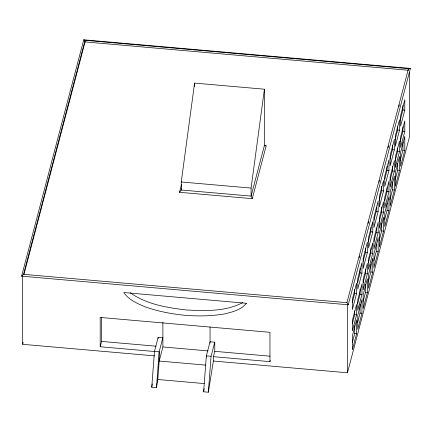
<?xml version="1.0" encoding="UTF-8"?>
<svg xmlns="http://www.w3.org/2000/svg" width="432" height="432" viewBox="0 0 432 432"><rect width="100%" height="100%" fill="white"/><g stroke="black" fill="none" stroke-linecap="round" stroke-linejoin="round"><path stroke-width="0.65" d="M151.751 387.25L154.472 351.308L158.171 337.225L162.891 337.64L159.187 351.718L156.47 387.661L151.751 387.25L152.285 383.929M156.47 387.661L157.783 379.496L159.187 361.039L159.187 351.718L154.472 351.308M203.634 391.797L206.35 355.855L210.055 341.771L214.769 342.187L214.769 351.34L213.37 356.675L213.37 361.028L208.348 392.207L203.634 391.797L204.142 388.654M208.348 392.207L211.07 356.265L214.769 342.187M179.523 192.294L181.256 189.999L181.256 181.969L194.578 83.09L264.416 89.208L264.416 145.427L251.089 196.117L252.266 198.666L179.523 192.294L181.58 184.469M181.597 188.698L181.256 189.999L251.089 196.117L251.089 188.087L264.416 89.208M21.6 276.167L83.743 39.793L410.4 68.418L348.257 304.792L21.6 276.167L23.544 274.325L85.066 40.316L408.456 68.65L410.4 68.418M23.884 274.628L85.066 41.92L85.066 40.316L83.743 39.793M154.759 355.892L22.685 344.315L23.193 342.387M154.775 351.54L100.192 346.756L101.596 341.426L101.596 317.439M162.891 322.186L162.891 346.955L159.187 361.039L205.686 365.11M252.266 198.666L266.15 145.865L264.416 145.427M213.37 356.675L269.962 361.633L270.275 360.45M348.257 304.792L346.934 302.665L408.456 68.65L408.456 70.259L85.066 41.92M359.105 257.99L359.618 256.036M368.183 223.441L368.701 221.486M378.983 182.374L379.496 180.419M388.066 147.83L388.579 145.87M398.86 106.763L399.373 104.809M347.317 304.711L347.458 304.177L347.458 372.778L213.37 361.028M352.328 302.395L354.683 293.436L354.683 289.521M357.556 282.501L360.083 272.9L360.083 268.331M363.123 261.328L365.477 252.364L365.477 248.449M368.356 241.434L370.877 231.833L370.877 227.264M373.923 220.255L376.277 211.297L376.277 207.382M379.15 200.362L381.677 190.76L381.677 186.192M384.718 179.188L387.072 170.23L387.072 166.315M389.95 159.295L392.472 149.693L392.472 145.125M395.123 139.612L397.645 130.01L397.645 126.749M400.226 120.204L402.921 109.955L402.921 105.386M356.567 293.603L352.361 309.604L352.361 299.16L356.567 283.16L356.567 293.603L354.683 293.436M361.967 273.067L357.761 289.067L357.761 278.629L361.967 262.624L361.967 273.067L360.083 272.9M367.367 252.531L363.161 268.531L363.161 258.093L367.367 242.093L367.367 252.531L365.477 252.364M372.767 231.995L368.561 248L368.561 237.557L372.767 221.557L372.767 231.995L370.877 231.833M378.162 211.464L373.955 227.464L373.955 217.021L378.162 201.02L378.162 211.464L376.277 211.297M383.562 190.928L379.355 206.928L379.355 196.49L383.562 180.484L383.562 190.928L381.677 190.76M388.962 170.392L384.755 186.392L384.755 175.954L388.962 159.953L388.962 170.392L387.072 170.23M394.357 149.855L390.15 165.861L390.15 155.417L394.357 139.417L394.357 149.855L392.472 149.693M399.535 130.178L395.329 146.178L395.329 135.734L399.535 119.734L399.535 130.178L397.645 130.01M404.8 110.133L400.594 126.139L400.594 115.695L404.8 99.695L404.8 110.133L402.916 109.971M352.328 323.676L354.683 314.717L354.683 310.802M357.556 303.782L360.083 294.181L360.083 288.965M363.123 282.609L365.477 273.65L365.477 269.082M368.356 262.715L370.877 253.114L370.877 247.892M373.923 241.542L376.277 232.578L376.277 228.01M379.15 221.643L381.677 212.042L381.677 206.825M384.718 200.47L387.072 191.511L387.072 187.596M389.95 180.576L392.472 170.975L392.472 166.406M395.123 160.893L397.645 151.292L397.645 148.03M400.226 141.485L402.921 131.236L402.921 126.673M356.567 314.885L352.361 330.885L352.361 320.441L356.567 304.441L356.567 314.885L354.683 314.717M361.967 294.349L357.761 310.349L357.761 299.911L361.967 283.91L361.967 294.349L360.083 294.181M367.367 273.812L363.161 289.813L363.161 279.374L367.367 263.374L367.367 273.812L365.477 273.65M372.767 253.282L368.561 269.282L368.561 258.838L372.767 242.838L372.767 253.282L370.877 253.114M378.162 232.745L373.955 248.746L373.955 238.307L378.162 222.302L378.162 232.745L376.277 232.578M383.562 212.209L379.355 228.209L379.355 217.771L383.562 201.771L383.562 212.209L381.677 212.042M388.962 191.673L384.755 207.673L384.755 197.235L388.962 181.235L388.962 191.673L387.072 191.511M394.357 171.142L390.15 187.142L390.15 176.699L394.357 160.699L394.357 171.142L392.472 170.975M399.535 151.459L395.329 167.459L395.329 157.021L399.535 141.016L399.535 151.459L397.645 151.292M404.8 131.42L400.594 147.42L400.594 136.976L404.8 120.976L404.8 131.42L402.916 131.252M352.328 342.549L354.683 333.59L354.683 325.658M357.556 322.655L360.083 313.054L360.083 304.463M363.123 301.482L365.477 292.523L365.477 284.591M368.356 281.588L370.877 271.987L370.877 264.055M373.923 260.415L376.277 251.451L376.277 244.183M379.15 240.516L381.677 230.915L381.677 222.988M384.718 219.343L387.072 210.384L387.072 203.11M389.95 199.449L392.472 189.848L392.472 181.915M395.123 179.766L397.645 170.165L397.645 163.555M400.221 160.364L402.916 150.125L402.916 142.193M356.567 333.758L352.361 349.758L352.361 335.88L356.567 319.88L356.567 333.758L354.683 333.59M361.967 313.222L357.761 329.222L357.761 315.344L361.967 299.344L361.967 313.222L360.083 313.054M367.367 292.685L363.161 308.686L363.161 294.808L367.367 278.807L367.367 292.685L365.477 292.523M372.767 272.149L368.561 288.155L368.561 274.271L372.767 258.271L372.767 272.149L370.877 271.987M378.162 251.618L373.955 267.619L373.955 253.741L378.162 237.74L378.162 251.618L376.277 251.451M383.562 231.082L379.355 247.082L379.355 233.204L383.562 217.204L383.562 231.082L381.677 230.915M388.962 210.546L384.755 226.546L384.755 212.668L388.962 196.668L388.962 210.546L387.072 210.384M394.357 190.015L390.15 206.015L390.15 192.137L394.357 176.132L394.357 190.015L392.472 189.848M399.535 170.332L395.329 186.332L395.329 172.454L399.535 156.454L399.535 170.332L397.645 170.165M404.8 150.293L400.594 166.293L400.594 152.415L404.8 136.409L404.8 150.293L402.916 150.125M347.458 372.778L409.315 137.468L409.315 72.214M242.822 302.546C225.677 311.693 205.33 310.964 186.473 309.982C166.968 307.681 146.389 304.36 130.081 292.642M264.146 145.687L266.15 145.865M181.256 181.969L251.089 188.087M23.544 274.325L346.934 302.665M101.596 341.426L156.179 346.205M214.769 351.34L270.038 356.184M162.891 346.955L208.062 350.914M211.07 356.265L206.35 355.855L206.35 357.183M157.783 379.496L204.282 383.573M269.962 361.633L269.962 332.321L100.192 317.444L100.192 346.756M210.055 326.992L210.055 343.105M194.578 83.09L194.578 86.438M158.171 337.225L158.171 338.537M22.685 275.719L22.685 344.315M246.375 303.275C241.132 309.938 232.513 311.942 224.689 313.88C211.61 316.202 198.283 316.31 185.069 315.317C171.601 313.972 158.236 311.45 145.449 306.936C137.425 303.572 128.871 299.959 123.768 292.534L246.375 303.275"/></g></svg>
